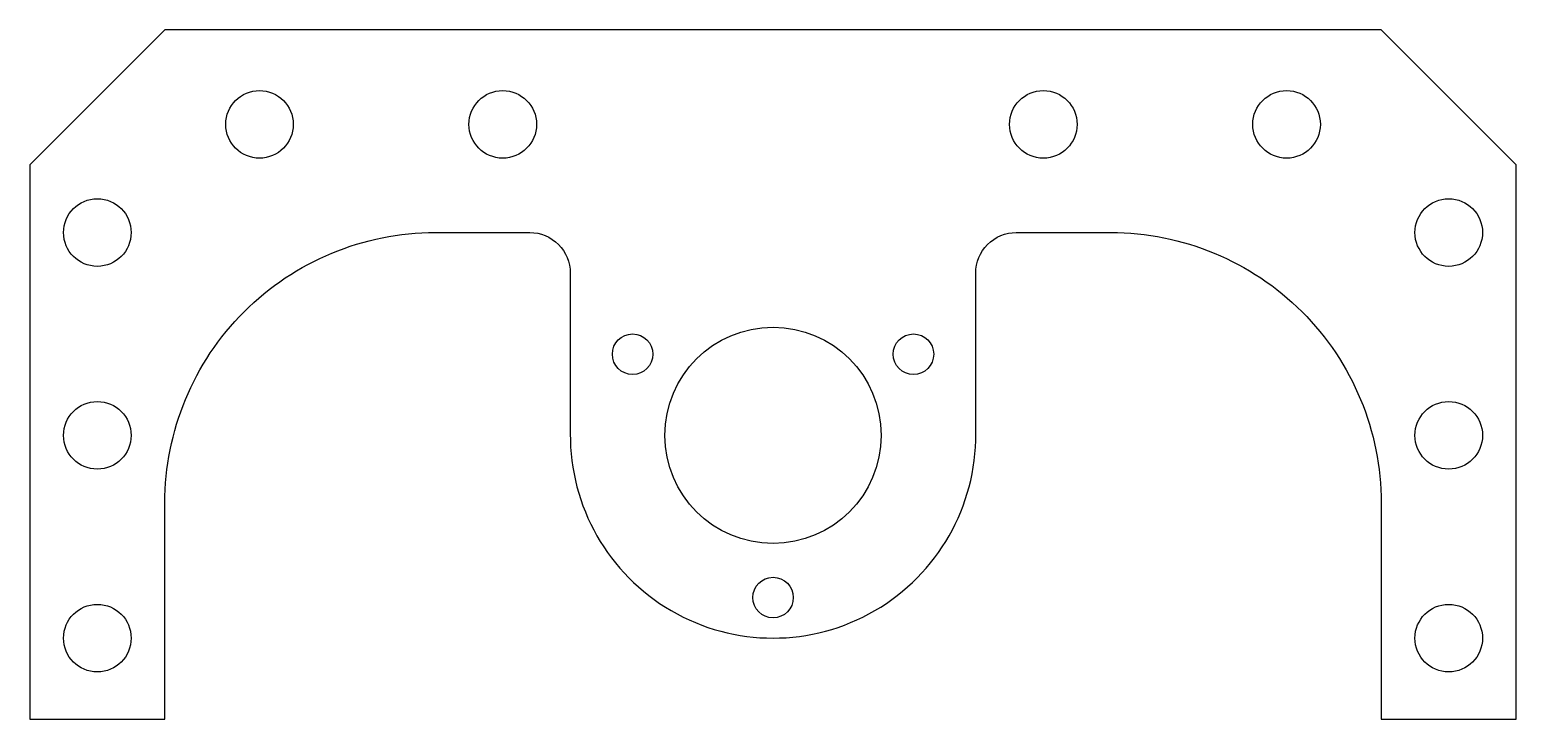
# Model space of a CAD drawing. Header units: millimetres. Extents: x -55 to 55, y -52 to -1.
import ezdxf

# ---------------------------------------------------------------- set-up
doc = ezdxf.new("R2010")
doc.units = ezdxf.units.MM
doc.layers.get('0').update_dxf_attribs({"linetype": 'CONTINUOUS'})

msp = doc.modelspace()

# ---------------------------------------------------------------- linework, layer by layer
msp.add_lwpolyline([(44.7, -1), (-45.3, -1), (-55.3, -11), (-55.3, -52), (-45.3, -52), (-45.3, -36, -0.414214), (-25.3, -16), (-18.3, -16, -0.414214), (-15.3, -19), (-15.3, -30.87, 1.0085), (14.7, -30.87), (14.7, -19, -0.414214), (17.7, -16), (24.7, -16, -0.414214), (44.7, -36), (44.7, -52), (54.7, -52), (54.7, -11)], format="xyb", close=True)
msp.add_lwpolyline([(44.7, -1), (-45.3, -1), (-55.3, -11), (-55.3, -52), (-45.3, -52), (-45.3, -36, -0.414214), (-25.3, -16), (-18.3, -16, -0.414214), (-15.3, -19), (-15.3, -30.87, 1.0085), (14.7, -30.87), (14.7, -19, -0.414214), (17.7, -16), (24.7, -16, -0.414214), (44.7, -36), (44.7, -52), (54.7, -52), (54.7, -11)], format="xyb", close=True)
for centre, radius in [((-38.3, -8), 2.5), ((-38.3, -8), 2.5), ((-20.3, -8), 2.5), ((-20.3, -8), 2.5), ((19.7, -8), 2.5), ((19.7, -8), 2.5), ((37.7, -8), 2.5), ((37.7, -8), 2.5), ((-50.3, -16), 2.5), ((-50.3, -16), 2.5), ((49.7, -16), 2.5), ((49.7, -16), 2.5), ((-0.3, -31), 8), ((-0.3, -31), 8), ((-10.69, -25), 1.5), ((-10.69, -25), 1.5), ((10.09, -25), 1.5), ((10.09, -25), 1.5), ((-50.3, -31), 2.5), ((-50.3, -31), 2.5), ((49.7, -31), 2.5), ((49.7, -31), 2.5), ((-0.3, -43), 1.5), ((-0.3, -43), 1.5), ((-50.3, -46), 2.5), ((-50.3, -46), 2.5), ((49.7, -46), 2.5), ((49.7, -46), 2.5)]:
    msp.add_circle(centre, radius)

doc.saveas('drawing.dxf')
